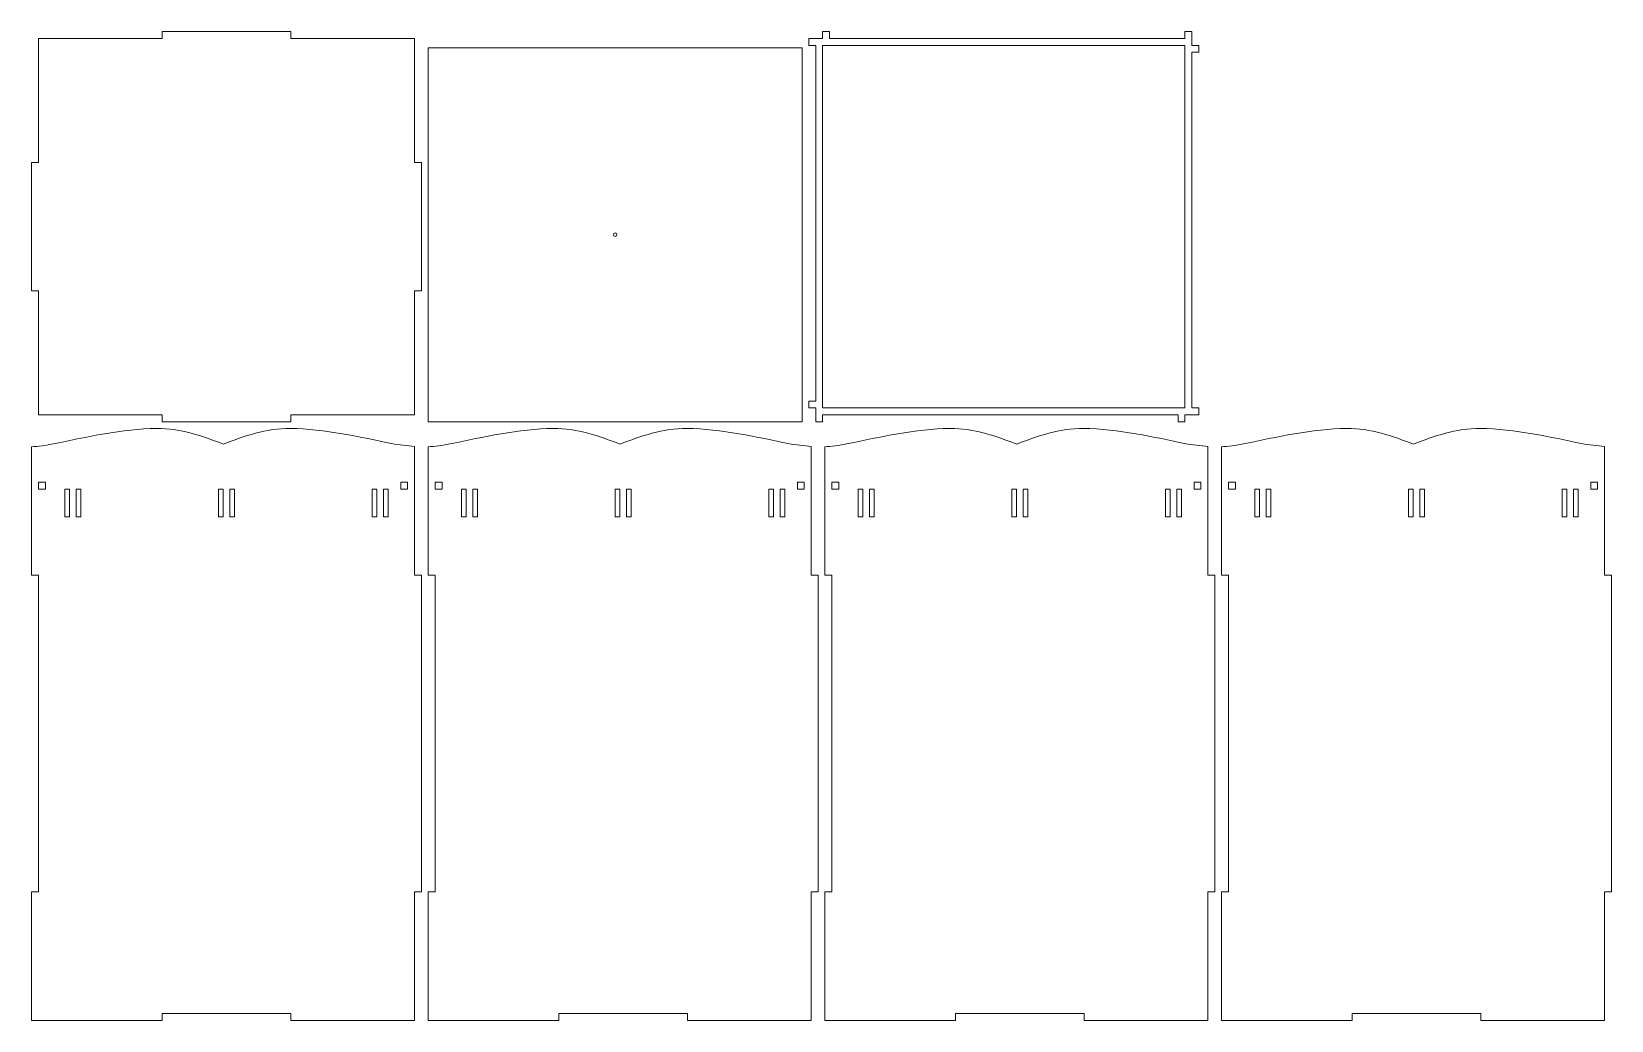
# Model space of a CAD drawing. Header units: millimetres. Extents: x -1461 to 1461, y -779 to 779.
# Drawn here: x -1459 to -770, y -779 to -348 of the extents above; entities that cross this region are included whole.
import ezdxf

# ---------------------------------------------------------------- set-up
doc = ezdxf.new("R2010")
doc.units = ezdxf.units.MM
doc.header["$MEASUREMENT"] = 0
doc.layers.add('Camada 1', color=7, linetype='Continuous')

msp = doc.modelspace()

# ---------------------------------------------------------------- linework, layer by layer
at = {"layer": 'Camada 1', "color": 250, "lineweight": 20}
for points, knots in [([(-1455.928, -515.1562), (-1455.928, -515.1562), (-1401.9281, -515.1562), (-1401.9281, -515.1562), (-1401.9281, -515.1562), (-1401.9281, -515.1562), (-1401.9281, -518.1561), (-1401.9281, -518.1561), (-1401.9281, -518.1561), (-1401.9281, -518.1561), (-1345.9281, -518.1561), (-1345.9281, -518.1561), (-1345.9281, -518.1561), (-1345.9281, -518.1561), (-1345.9281, -515.1562), (-1345.9281, -515.1562), (-1345.9281, -515.1562), (-1345.9281, -515.1562), (-1291.9281, -515.1562), (-1291.9281, -515.1562), (-1291.9281, -515.1562), (-1291.9281, -515.1562), (-1291.9281, -461.1562), (-1291.9281, -461.1562), (-1291.9281, -461.1562), (-1291.9281, -461.1562), (-1288.9282, -461.1562), (-1288.9282, -461.1562), (-1288.9282, -461.1562), (-1288.9282, -461.1562), (-1288.9282, -405.1562), (-1288.9282, -405.1562), (-1288.9282, -405.1562), (-1288.9282, -405.1562), (-1291.9281, -405.1562), (-1291.9281, -405.1562), (-1291.9281, -405.1562), (-1291.9281, -405.1562), (-1291.928, -351.1563), (-1291.928, -351.1563), (-1291.928, -351.1563), (-1291.928, -351.1563), (-1345.9281, -351.1563), (-1345.9281, -351.1563), (-1345.9281, -351.1563), (-1345.9281, -351.1563), (-1345.9281, -348.1563), (-1345.9281, -348.1563), (-1345.9281, -348.1563), (-1345.9281, -348.1563), (-1401.9281, -348.1563), (-1401.9281, -348.1563), (-1401.9281, -348.1563), (-1401.9281, -348.1563), (-1401.9281, -351.1563), (-1401.9281, -351.1563), (-1401.9281, -351.1563), (-1401.9281, -351.1563), (-1452.928, -351.1563), (-1452.928, -351.1563), (-1452.928, -351.1563), (-1452.928, -351.1563), (-1455.928, -351.1563), (-1455.928, -351.1563), (-1455.928, -351.1563), (-1455.928, -351.1563), (-1455.928, -405.1562), (-1455.928, -405.1562), (-1455.928, -405.1562), (-1455.928, -405.1562), (-1458.928, -405.1562), (-1458.928, -405.1562), (-1458.928, -405.1562), (-1458.928, -405.1562), (-1458.928, -461.1562), (-1458.928, -461.1562), (-1458.928, -461.1562), (-1458.928, -461.1562), (-1455.928, -461.1562), (-1455.928, -461.1562), (-1455.928, -461.1562), (-1455.928, -461.1562), (-1455.928, -515.1562), (-1455.928, -515.1562)], [0, 0, 0, 0, 0.04545455, 0.04545455, 0.04545455, 0.04545455, 0.09090909, 0.09090909, 0.09090909, 0.09090909, 0.13636364, 0.13636364, 0.13636364, 0.13636364, 0.18181818, 0.18181818, 0.18181818, 0.18181818, 0.22727273, 0.22727273, 0.22727273, 0.22727273, 0.27272727, 0.27272727, 0.27272727, 0.27272727, 0.31818182, 0.31818182, 0.31818182, 0.31818182, 0.36363636, 0.36363636, 0.36363636, 0.36363636, 0.40909091, 0.40909091, 0.40909091, 0.40909091, 0.45454545, 0.45454545, 0.45454545, 0.45454545, 0.5, 0.5, 0.5, 0.5, 0.54545455, 0.54545455, 0.54545455, 0.54545455, 0.59090909, 0.59090909, 0.59090909, 0.59090909, 0.63636364, 0.63636364, 0.63636364, 0.63636364, 0.68181818, 0.68181818, 0.68181818, 0.68181818, 0.72727273, 0.72727273, 0.72727273, 0.72727273, 0.77272727, 0.77272727, 0.77272727, 0.77272727, 0.81818182, 0.81818182, 0.81818182, 0.81818182, 0.86363636, 0.86363636, 0.86363636, 0.86363636, 0.90909091, 0.90909091, 0.90909091, 0.90909091, 1, 1, 1, 1]), ([(-949.9283, -515.1561), (-949.9283, -515.1561), (-949.9283, -512.1562), (-949.9283, -512.1562), (-949.9283, -512.1562), (-949.9283, -512.1562), (-952.9283, -512.1562), (-952.9283, -512.1562), (-952.9283, -512.1562), (-952.9283, -512.1562), (-952.9283, -357.1561), (-952.9283, -357.1561), (-952.9283, -357.1561), (-952.9283, -357.1561), (-949.9283, -357.1561), (-949.9283, -357.1561), (-949.9283, -357.1561), (-949.9283, -357.1561), (-949.9283, -354.1561), (-949.9283, -354.1561), (-949.9283, -354.1561), (-949.9283, -354.1561), (-952.9283, -354.1561), (-952.9283, -354.1561), (-952.9283, -354.1561), (-952.9283, -354.1561), (-952.9283, -348.1561), (-952.9283, -348.1561), (-952.9283, -348.1561), (-952.9283, -348.1561), (-955.9283, -348.1561), (-955.9283, -348.1561), (-955.9283, -348.1561), (-955.9283, -348.1561), (-955.9283, -351.1561), (-955.9283, -351.1561), (-955.9283, -351.1561), (-955.9283, -351.1561), (-1110.9283, -351.1561), (-1110.9283, -351.1561), (-1110.9283, -351.1561), (-1110.9283, -351.1561), (-1110.9283, -348.1561), (-1110.9283, -348.1561), (-1110.9283, -348.1561), (-1110.9283, -348.1561), (-1113.9283, -348.1561), (-1113.9283, -348.1561), (-1113.9283, -348.1561), (-1113.9283, -348.1561), (-1113.9283, -351.1561), (-1113.9283, -351.1561), (-1113.9283, -351.1561), (-1113.9283, -351.1561), (-1119.9283, -351.1561), (-1119.9283, -351.1561), (-1119.9283, -351.1561), (-1119.9283, -351.1561), (-1119.9283, -354.1561), (-1119.9283, -354.1561), (-1119.9283, -354.1561), (-1119.9283, -354.1561), (-1116.9283, -354.1561), (-1116.9283, -354.1561), (-1116.9283, -354.1561), (-1116.9283, -354.1561), (-1116.9283, -509.1561), (-1116.9283, -509.1561), (-1116.9283, -509.1561), (-1116.9283, -509.1561), (-1119.9283, -509.1561), (-1119.9283, -509.1561), (-1119.9283, -509.1561), (-1119.9283, -509.1561), (-1119.9283, -512.1561), (-1119.9283, -512.1561), (-1119.9283, -512.1561), (-1119.9283, -512.1561), (-1116.9283, -512.1561), (-1116.9283, -512.1561), (-1116.9283, -512.1561), (-1116.9283, -512.1561), (-1116.9283, -518.1561), (-1116.9283, -518.1561), (-1116.9283, -518.1561), (-1116.9283, -518.1561), (-1113.9283, -518.1561), (-1113.9283, -518.1561), (-1113.9283, -518.1561), (-1113.9283, -518.1561), (-1113.9283, -515.1561), (-1113.9283, -515.1561), (-1113.9283, -515.1561), (-1113.9283, -515.1561), (-958.9283, -515.1561), (-958.9283, -515.1561), (-958.9283, -515.1561), (-958.9283, -515.1561), (-958.9283, -518.1561), (-958.9283, -518.1561), (-958.9283, -518.1561), (-958.9283, -518.1561), (-955.9281, -518.1561), (-955.9281, -518.1561), (-955.9281, -518.1561), (-955.9281, -518.1561), (-955.9281, -515.1561), (-955.9281, -515.1561), (-955.9281, -515.1561), (-955.9281, -515.1561), (-949.9283, -515.1561), (-949.9283, -515.1561)], [0, 0, 0, 0, 0.03448276, 0.03448276, 0.03448276, 0.03448276, 0.06896552, 0.06896552, 0.06896552, 0.06896552, 0.10344828, 0.10344828, 0.10344828, 0.10344828, 0.13793103, 0.13793103, 0.13793103, 0.13793103, 0.17241379, 0.17241379, 0.17241379, 0.17241379, 0.20689655, 0.20689655, 0.20689655, 0.20689655, 0.24137931, 0.24137931, 0.24137931, 0.24137931, 0.27586207, 0.27586207, 0.27586207, 0.27586207, 0.31034483, 0.31034483, 0.31034483, 0.31034483, 0.34482759, 0.34482759, 0.34482759, 0.34482759, 0.37931034, 0.37931034, 0.37931034, 0.37931034, 0.4137931, 0.4137931, 0.4137931, 0.4137931, 0.44827586, 0.44827586, 0.44827586, 0.44827586, 0.48275862, 0.48275862, 0.48275862, 0.48275862, 0.51724138, 0.51724138, 0.51724138, 0.51724138, 0.55172414, 0.55172414, 0.55172414, 0.55172414, 0.5862069, 0.5862069, 0.5862069, 0.5862069, 0.62068966, 0.62068966, 0.62068966, 0.62068966, 0.65517241, 0.65517241, 0.65517241, 0.65517241, 0.68965517, 0.68965517, 0.68965517, 0.68965517, 0.72413793, 0.72413793, 0.72413793, 0.72413793, 0.75862069, 0.75862069, 0.75862069, 0.75862069, 0.79310345, 0.79310345, 0.79310345, 0.79310345, 0.82758621, 0.82758621, 0.82758621, 0.82758621, 0.86206897, 0.86206897, 0.86206897, 0.86206897, 0.89655172, 0.89655172, 0.89655172, 0.89655172, 0.93103448, 0.93103448, 0.93103448, 0.93103448, 1, 1, 1, 1]), ([(-1285.9282, -355.1562), (-1285.9282, -355.1562), (-1122.9283, -355.1562), (-1122.9283, -355.1562), (-1122.9283, -355.1562), (-1122.9283, -355.1562), (-1122.9283, -518.1561), (-1122.9283, -518.1561), (-1122.9283, -518.1561), (-1122.9283, -518.1561), (-1285.9282, -518.1561), (-1285.9282, -518.1561), (-1285.9282, -518.1561), (-1285.9282, -518.1561), (-1285.9282, -355.1562), (-1285.9282, -355.1562)], [0, 0, 0, 0, 0.2, 0.2, 0.2, 0.2, 0.4, 0.4, 0.4, 0.4, 0.6, 0.6, 0.6, 0.6, 1, 1, 1, 1]), ([(-955.9283, -512.1561), (-955.9283, -512.1561), (-1113.9283, -512.1561), (-1113.9283, -512.1561), (-1113.9283, -512.1561), (-1113.9283, -512.1561), (-1113.9283, -354.1561), (-1113.9283, -354.1561), (-1113.9283, -354.1561), (-1113.9283, -354.1561), (-955.9283, -354.1561), (-955.9283, -354.1561), (-955.9283, -354.1561), (-955.9283, -354.1561), (-955.9283, -512.1561), (-955.9283, -512.1561)], [0, 0, 0, 0, 0.2, 0.2, 0.2, 0.2, 0.4, 0.4, 0.4, 0.4, 0.6, 0.6, 0.6, 0.6, 1, 1, 1, 1]), ([(-1204.4282, -435.9062), (-1204.014, -435.9062), (-1203.6782, -436.242), (-1203.6782, -436.6562), (-1203.6782, -436.6562), (-1203.6782, -437.0704), (-1204.014, -437.4062), (-1204.4282, -437.4062), (-1204.4282, -437.4062), (-1204.8424, -437.4062), (-1205.1782, -437.0704), (-1205.1782, -436.6562), (-1205.1782, -436.6562), (-1205.1782, -436.242), (-1204.8424, -435.9062), (-1204.4282, -435.9062)], [0, 0, 0, 0, 0.2, 0.2, 0.2, 0.2, 0.4, 0.4, 0.4, 0.4, 0.6, 0.6, 0.6, 0.6, 1, 1, 1, 1]), ([(-1346.1468, -521.0665), (-1356.6208, -520.9625), (-1366.2471, -524.4993), (-1375.264, -527.9185), (-1375.264, -527.9185), (-1384.281, -524.4993), (-1393.9073, -520.9625), (-1404.3813, -521.0665), (-1404.3813, -521.0665), (-1419.1825, -521.2134), (-1435.6296, -525.0188), (-1448.6269, -527.6801), (-1448.6269, -527.6801), (-1452.8714, -528.5491), (-1456.2533, -528.9817), (-1458.928, -529.057), (-1458.928, -529.057), (-1458.928, -529.057), (-1458.928, -585.057), (-1458.928, -585.057), (-1458.928, -585.057), (-1458.928, -585.057), (-1455.928, -585.057), (-1455.928, -585.057), (-1455.928, -585.057), (-1455.928, -585.057), (-1455.928, -723.057), (-1455.928, -723.057), (-1455.928, -723.057), (-1455.928, -723.057), (-1458.928, -723.057), (-1458.928, -723.057), (-1458.928, -723.057), (-1458.928, -723.057), (-1458.928, -779.057), (-1458.928, -779.057), (-1458.928, -779.057), (-1458.928, -779.057), (-1401.9281, -779.057), (-1401.9281, -779.057), (-1401.9281, -779.057), (-1401.9281, -779.057), (-1401.9281, -776.057), (-1401.9281, -776.057), (-1401.9281, -776.057), (-1401.9281, -776.057), (-1345.9281, -776.057), (-1345.9281, -776.057), (-1345.9281, -776.057), (-1345.9281, -776.057), (-1345.9281, -779.057), (-1345.9281, -779.057), (-1345.9281, -779.057), (-1345.9281, -779.057), (-1291.928, -779.057), (-1291.928, -779.057), (-1291.928, -779.057), (-1291.928, -779.057), (-1291.928, -723.057), (-1291.928, -723.057), (-1291.928, -723.057), (-1291.928, -723.057), (-1288.928, -723.057), (-1288.928, -723.057), (-1288.928, -723.057), (-1288.928, -723.057), (-1288.928, -585.057), (-1288.928, -585.057), (-1288.928, -585.057), (-1288.928, -585.057), (-1291.928, -585.057), (-1291.928, -585.057), (-1291.928, -585.057), (-1291.928, -585.057), (-1291.928, -529.057), (-1291.928, -529.057), (-1291.928, -529.057), (-1291.928, -529.057), (-1291.928, -528.9031), (-1291.928, -528.9031), (-1291.928, -528.9031), (-1294.9151, -528.6988), (-1298.8698, -528.3008), (-1301.9012, -527.6801), (-1301.9012, -527.6801), (-1314.8985, -525.019), (-1331.3456, -521.2134), (-1346.1468, -521.0665)], [0, 0, 0, 0, 0.04347826, 0.04347826, 0.04347826, 0.04347826, 0.08695652, 0.08695652, 0.08695652, 0.08695652, 0.13043478, 0.13043478, 0.13043478, 0.13043478, 0.17391304, 0.17391304, 0.17391304, 0.17391304, 0.2173913, 0.2173913, 0.2173913, 0.2173913, 0.26086957, 0.26086957, 0.26086957, 0.26086957, 0.30434783, 0.30434783, 0.30434783, 0.30434783, 0.34782609, 0.34782609, 0.34782609, 0.34782609, 0.39130435, 0.39130435, 0.39130435, 0.39130435, 0.43478261, 0.43478261, 0.43478261, 0.43478261, 0.47826087, 0.47826087, 0.47826087, 0.47826087, 0.52173913, 0.52173913, 0.52173913, 0.52173913, 0.56521739, 0.56521739, 0.56521739, 0.56521739, 0.60869565, 0.60869565, 0.60869565, 0.60869565, 0.65217391, 0.65217391, 0.65217391, 0.65217391, 0.69565217, 0.69565217, 0.69565217, 0.69565217, 0.73913043, 0.73913043, 0.73913043, 0.73913043, 0.7826087, 0.7826087, 0.7826087, 0.7826087, 0.82608696, 0.82608696, 0.82608696, 0.82608696, 0.86956522, 0.86956522, 0.86956522, 0.86956522, 0.91304348, 0.91304348, 0.91304348, 0.91304348, 1, 1, 1, 1]), ([(-1173.1468, -521.0665), (-1183.6208, -520.9625), (-1193.2471, -524.4993), (-1202.264, -527.9185), (-1202.264, -527.9185), (-1211.281, -524.4993), (-1220.9073, -520.9625), (-1231.3813, -521.0665), (-1231.3813, -521.0665), (-1246.1825, -521.2134), (-1262.6296, -525.0188), (-1275.6269, -527.6801), (-1275.6269, -527.6801), (-1279.8714, -528.5491), (-1283.2533, -528.9817), (-1285.928, -529.057), (-1285.928, -529.057), (-1285.928, -529.057), (-1285.928, -585.057), (-1285.928, -585.057), (-1285.928, -585.057), (-1285.928, -585.057), (-1282.928, -585.057), (-1282.928, -585.057), (-1282.928, -585.057), (-1282.928, -585.057), (-1282.928, -723.057), (-1282.928, -723.057), (-1282.928, -723.057), (-1282.928, -723.057), (-1285.928, -723.057), (-1285.928, -723.057), (-1285.928, -723.057), (-1285.928, -723.057), (-1285.928, -779.057), (-1285.928, -779.057), (-1285.928, -779.057), (-1285.928, -779.057), (-1228.9281, -779.057), (-1228.9281, -779.057), (-1228.9281, -779.057), (-1228.9281, -779.057), (-1228.9281, -776.057), (-1228.9281, -776.057), (-1228.9281, -776.057), (-1228.9281, -776.057), (-1172.9281, -776.057), (-1172.9281, -776.057), (-1172.9281, -776.057), (-1172.9281, -776.057), (-1172.9281, -779.057), (-1172.9281, -779.057), (-1172.9281, -779.057), (-1172.9281, -779.057), (-1118.928, -779.057), (-1118.928, -779.057), (-1118.928, -779.057), (-1118.928, -779.057), (-1118.928, -723.057), (-1118.928, -723.057), (-1118.928, -723.057), (-1118.928, -723.057), (-1115.928, -723.057), (-1115.928, -723.057), (-1115.928, -723.057), (-1115.928, -723.057), (-1115.928, -585.057), (-1115.928, -585.057), (-1115.928, -585.057), (-1115.928, -585.057), (-1118.928, -585.057), (-1118.928, -585.057), (-1118.928, -585.057), (-1118.928, -585.057), (-1118.928, -529.057), (-1118.928, -529.057), (-1118.928, -529.057), (-1118.928, -529.057), (-1118.928, -528.9031), (-1118.928, -528.9031), (-1118.928, -528.9031), (-1121.9151, -528.6988), (-1125.8698, -528.3008), (-1128.9012, -527.6801), (-1128.9012, -527.6801), (-1141.8985, -525.019), (-1158.3456, -521.2134), (-1173.1468, -521.0665)], [0, 0, 0, 0, 0.04347826, 0.04347826, 0.04347826, 0.04347826, 0.08695652, 0.08695652, 0.08695652, 0.08695652, 0.13043478, 0.13043478, 0.13043478, 0.13043478, 0.17391304, 0.17391304, 0.17391304, 0.17391304, 0.2173913, 0.2173913, 0.2173913, 0.2173913, 0.26086957, 0.26086957, 0.26086957, 0.26086957, 0.30434783, 0.30434783, 0.30434783, 0.30434783, 0.34782609, 0.34782609, 0.34782609, 0.34782609, 0.39130435, 0.39130435, 0.39130435, 0.39130435, 0.43478261, 0.43478261, 0.43478261, 0.43478261, 0.47826087, 0.47826087, 0.47826087, 0.47826087, 0.52173913, 0.52173913, 0.52173913, 0.52173913, 0.56521739, 0.56521739, 0.56521739, 0.56521739, 0.60869565, 0.60869565, 0.60869565, 0.60869565, 0.65217391, 0.65217391, 0.65217391, 0.65217391, 0.69565217, 0.69565217, 0.69565217, 0.69565217, 0.73913043, 0.73913043, 0.73913043, 0.73913043, 0.7826087, 0.7826087, 0.7826087, 0.7826087, 0.82608696, 0.82608696, 0.82608696, 0.82608696, 0.86956522, 0.86956522, 0.86956522, 0.86956522, 0.91304348, 0.91304348, 0.91304348, 0.91304348, 1, 1, 1, 1]), ([(-1000.1468, -521.0665), (-1010.6208, -520.9625), (-1020.2471, -524.4993), (-1029.264, -527.9185), (-1029.264, -527.9185), (-1038.281, -524.4993), (-1047.9073, -520.9625), (-1058.3813, -521.0665), (-1058.3813, -521.0665), (-1073.1825, -521.2134), (-1089.6296, -525.0188), (-1102.6269, -527.6801), (-1102.6269, -527.6801), (-1106.8714, -528.5491), (-1110.2533, -528.9817), (-1112.928, -529.057), (-1112.928, -529.057), (-1112.928, -529.057), (-1112.928, -585.057), (-1112.928, -585.057), (-1112.928, -585.057), (-1112.928, -585.057), (-1109.928, -585.057), (-1109.928, -585.057), (-1109.928, -585.057), (-1109.928, -585.057), (-1109.928, -723.057), (-1109.928, -723.057), (-1109.928, -723.057), (-1109.928, -723.057), (-1112.928, -723.057), (-1112.928, -723.057), (-1112.928, -723.057), (-1112.928, -723.057), (-1112.928, -779.057), (-1112.928, -779.057), (-1112.928, -779.057), (-1112.928, -779.057), (-1055.9281, -779.057), (-1055.9281, -779.057), (-1055.9281, -779.057), (-1055.9281, -779.057), (-1055.9281, -776.057), (-1055.9281, -776.057), (-1055.9281, -776.057), (-1055.9281, -776.057), (-999.9281, -776.057), (-999.9281, -776.057), (-999.9281, -776.057), (-999.9281, -776.057), (-999.9281, -779.057), (-999.9281, -779.057), (-999.9281, -779.057), (-999.9281, -779.057), (-945.928, -779.057), (-945.928, -779.057), (-945.928, -779.057), (-945.928, -779.057), (-945.928, -723.057), (-945.928, -723.057), (-945.928, -723.057), (-945.928, -723.057), (-942.928, -723.057), (-942.928, -723.057), (-942.928, -723.057), (-942.928, -723.057), (-942.928, -585.057), (-942.928, -585.057), (-942.928, -585.057), (-942.928, -585.057), (-945.928, -585.057), (-945.928, -585.057), (-945.928, -585.057), (-945.928, -585.057), (-945.928, -529.057), (-945.928, -529.057), (-945.928, -529.057), (-945.928, -529.057), (-945.928, -528.9031), (-945.928, -528.9031), (-945.928, -528.9031), (-948.9151, -528.6988), (-952.8698, -528.3008), (-955.9012, -527.6801), (-955.9012, -527.6801), (-968.8985, -525.019), (-985.3456, -521.2134), (-1000.1468, -521.0665)], [0, 0, 0, 0, 0.04347826, 0.04347826, 0.04347826, 0.04347826, 0.08695652, 0.08695652, 0.08695652, 0.08695652, 0.13043478, 0.13043478, 0.13043478, 0.13043478, 0.17391304, 0.17391304, 0.17391304, 0.17391304, 0.2173913, 0.2173913, 0.2173913, 0.2173913, 0.26086957, 0.26086957, 0.26086957, 0.26086957, 0.30434783, 0.30434783, 0.30434783, 0.30434783, 0.34782609, 0.34782609, 0.34782609, 0.34782609, 0.39130435, 0.39130435, 0.39130435, 0.39130435, 0.43478261, 0.43478261, 0.43478261, 0.43478261, 0.47826087, 0.47826087, 0.47826087, 0.47826087, 0.52173913, 0.52173913, 0.52173913, 0.52173913, 0.56521739, 0.56521739, 0.56521739, 0.56521739, 0.60869565, 0.60869565, 0.60869565, 0.60869565, 0.65217391, 0.65217391, 0.65217391, 0.65217391, 0.69565217, 0.69565217, 0.69565217, 0.69565217, 0.73913043, 0.73913043, 0.73913043, 0.73913043, 0.7826087, 0.7826087, 0.7826087, 0.7826087, 0.82608696, 0.82608696, 0.82608696, 0.82608696, 0.86956522, 0.86956522, 0.86956522, 0.86956522, 0.91304348, 0.91304348, 0.91304348, 0.91304348, 1, 1, 1, 1]), ([(-827.1468, -521.0665), (-837.6208, -520.9625), (-847.2471, -524.4993), (-856.264, -527.9185), (-856.264, -527.9185), (-865.281, -524.4993), (-874.9073, -520.9625), (-885.3813, -521.0665), (-885.3813, -521.0665), (-900.1825, -521.2134), (-916.6296, -525.0188), (-929.6269, -527.6801), (-929.6269, -527.6801), (-933.8714, -528.5491), (-937.2533, -528.9817), (-939.928, -529.057), (-939.928, -529.057), (-939.928, -529.057), (-939.928, -585.057), (-939.928, -585.057), (-939.928, -585.057), (-939.928, -585.057), (-936.928, -585.057), (-936.928, -585.057), (-936.928, -585.057), (-936.928, -585.057), (-936.928, -723.057), (-936.928, -723.057), (-936.928, -723.057), (-936.928, -723.057), (-939.928, -723.057), (-939.928, -723.057), (-939.928, -723.057), (-939.928, -723.057), (-939.928, -779.057), (-939.928, -779.057), (-939.928, -779.057), (-939.928, -779.057), (-882.9281, -779.057), (-882.9281, -779.057), (-882.9281, -779.057), (-882.9281, -779.057), (-882.9281, -776.057), (-882.9281, -776.057), (-882.9281, -776.057), (-882.9281, -776.057), (-826.9281, -776.057), (-826.9281, -776.057), (-826.9281, -776.057), (-826.9281, -776.057), (-826.9281, -779.057), (-826.9281, -779.057), (-826.9281, -779.057), (-826.9281, -779.057), (-772.928, -779.057), (-772.928, -779.057), (-772.928, -779.057), (-772.928, -779.057), (-772.928, -723.057), (-772.928, -723.057), (-772.928, -723.057), (-772.928, -723.057), (-769.928, -723.057), (-769.928, -723.057), (-769.928, -723.057), (-769.928, -723.057), (-769.928, -585.057), (-769.928, -585.057), (-769.928, -585.057), (-769.928, -585.057), (-772.928, -585.057), (-772.928, -585.057), (-772.928, -585.057), (-772.928, -585.057), (-772.928, -529.057), (-772.928, -529.057), (-772.928, -529.057), (-772.928, -529.057), (-772.928, -528.9031), (-772.928, -528.9031), (-772.928, -528.9031), (-775.9151, -528.6988), (-779.8698, -528.3008), (-782.9012, -527.6801), (-782.9012, -527.6801), (-795.8985, -525.019), (-812.3456, -521.2134), (-827.1468, -521.0665)], [0, 0, 0, 0, 0.04347826, 0.04347826, 0.04347826, 0.04347826, 0.08695652, 0.08695652, 0.08695652, 0.08695652, 0.13043478, 0.13043478, 0.13043478, 0.13043478, 0.17391304, 0.17391304, 0.17391304, 0.17391304, 0.2173913, 0.2173913, 0.2173913, 0.2173913, 0.26086957, 0.26086957, 0.26086957, 0.26086957, 0.30434783, 0.30434783, 0.30434783, 0.30434783, 0.34782609, 0.34782609, 0.34782609, 0.34782609, 0.39130435, 0.39130435, 0.39130435, 0.39130435, 0.43478261, 0.43478261, 0.43478261, 0.43478261, 0.47826087, 0.47826087, 0.47826087, 0.47826087, 0.52173913, 0.52173913, 0.52173913, 0.52173913, 0.56521739, 0.56521739, 0.56521739, 0.56521739, 0.60869565, 0.60869565, 0.60869565, 0.60869565, 0.65217391, 0.65217391, 0.65217391, 0.65217391, 0.69565217, 0.69565217, 0.69565217, 0.69565217, 0.73913043, 0.73913043, 0.73913043, 0.73913043, 0.7826087, 0.7826087, 0.7826087, 0.7826087, 0.82608696, 0.82608696, 0.82608696, 0.82608696, 0.86956522, 0.86956522, 0.86956522, 0.86956522, 0.91304348, 0.91304348, 0.91304348, 0.91304348, 1, 1, 1, 1]), ([(-1452.928, -544.5541), (-1452.928, -544.5541), (-1452.928, -547.5541), (-1452.928, -547.5541), (-1452.928, -547.5541), (-1452.928, -547.5541), (-1455.928, -547.5541), (-1455.928, -547.5541), (-1455.928, -547.5541), (-1455.928, -547.5541), (-1455.928, -544.5541), (-1455.928, -544.5541), (-1455.928, -544.5541), (-1455.928, -544.5541), (-1452.928, -544.5541), (-1452.928, -544.5541)], [0, 0, 0, 0, 0.2, 0.2, 0.2, 0.2, 0.4, 0.4, 0.4, 0.4, 0.6, 0.6, 0.6, 0.6, 1, 1, 1, 1]), ([(-1444.4404, -547.5541), (-1444.4404, -547.5541), (-1442.4404, -547.5541), (-1442.4404, -547.5541), (-1442.4404, -547.5541), (-1442.4404, -547.5541), (-1442.4404, -559.5541), (-1442.4404, -559.5541), (-1442.4404, -559.5541), (-1442.4404, -559.5541), (-1444.4404, -559.5541), (-1444.4404, -559.5541), (-1444.4404, -559.5541), (-1444.4404, -559.5541), (-1444.4404, -547.5541), (-1444.4404, -547.5541)], [0, 0, 0, 0, 0.2, 0.2, 0.2, 0.2, 0.4, 0.4, 0.4, 0.4, 0.6, 0.6, 0.6, 0.6, 1, 1, 1, 1]), ([(-1439.4404, -547.5541), (-1439.4404, -547.5541), (-1437.4404, -547.5541), (-1437.4404, -547.5541), (-1437.4404, -547.5541), (-1437.4404, -547.5541), (-1437.4404, -559.5541), (-1437.4404, -559.5541), (-1437.4404, -559.5541), (-1437.4404, -559.5541), (-1439.4404, -559.5541), (-1439.4404, -559.5541), (-1439.4404, -559.5541), (-1439.4404, -559.5541), (-1439.4404, -547.5541), (-1439.4404, -547.5541)], [0, 0, 0, 0, 0.2, 0.2, 0.2, 0.2, 0.4, 0.4, 0.4, 0.4, 0.6, 0.6, 0.6, 0.6, 1, 1, 1, 1]), ([(-1377.428, -547.5541), (-1377.428, -547.5541), (-1375.428, -547.5541), (-1375.428, -547.5541), (-1375.428, -547.5541), (-1375.428, -547.5541), (-1375.428, -559.5541), (-1375.428, -559.5541), (-1375.428, -559.5541), (-1375.428, -559.5541), (-1377.428, -559.5541), (-1377.428, -559.5541), (-1377.428, -559.5541), (-1377.428, -559.5541), (-1377.428, -547.5541), (-1377.428, -547.5541)], [0, 0, 0, 0, 0.2, 0.2, 0.2, 0.2, 0.4, 0.4, 0.4, 0.4, 0.6, 0.6, 0.6, 0.6, 1, 1, 1, 1]), ([(-1372.428, -547.5541), (-1372.428, -547.5541), (-1370.428, -547.5541), (-1370.428, -547.5541), (-1370.428, -547.5541), (-1370.428, -547.5541), (-1370.428, -559.5541), (-1370.428, -559.5541), (-1370.428, -559.5541), (-1370.428, -559.5541), (-1372.428, -559.5541), (-1372.428, -559.5541), (-1372.428, -559.5541), (-1372.428, -559.5541), (-1372.428, -547.5541), (-1372.428, -547.5541)], [0, 0, 0, 0, 0.2, 0.2, 0.2, 0.2, 0.4, 0.4, 0.4, 0.4, 0.6, 0.6, 0.6, 0.6, 1, 1, 1, 1]), ([(-1310.4156, -547.5541), (-1310.4156, -547.5541), (-1308.4156, -547.5541), (-1308.4156, -547.5541), (-1308.4156, -547.5541), (-1308.4156, -547.5541), (-1308.4156, -559.5541), (-1308.4156, -559.5541), (-1308.4156, -559.5541), (-1308.4156, -559.5541), (-1310.4156, -559.5541), (-1310.4156, -559.5541), (-1310.4156, -559.5541), (-1310.4156, -559.5541), (-1310.4156, -547.5541), (-1310.4156, -547.5541)], [0, 0, 0, 0, 0.2, 0.2, 0.2, 0.2, 0.4, 0.4, 0.4, 0.4, 0.6, 0.6, 0.6, 0.6, 1, 1, 1, 1]), ([(-1305.4156, -547.5541), (-1305.4156, -547.5541), (-1303.4156, -547.5541), (-1303.4156, -547.5541), (-1303.4156, -547.5541), (-1303.4156, -547.5541), (-1303.4156, -559.5541), (-1303.4156, -559.5541), (-1303.4156, -559.5541), (-1303.4156, -559.5541), (-1305.4156, -559.5541), (-1305.4156, -559.5541), (-1305.4156, -559.5541), (-1305.4156, -559.5541), (-1305.4156, -547.5541), (-1305.4156, -547.5541)], [0, 0, 0, 0, 0.2, 0.2, 0.2, 0.2, 0.4, 0.4, 0.4, 0.4, 0.6, 0.6, 0.6, 0.6, 1, 1, 1, 1]), ([(-1294.928, -547.5541), (-1294.928, -547.5541), (-1297.928, -547.5541), (-1297.928, -547.5541), (-1297.928, -547.5541), (-1297.928, -547.5541), (-1297.928, -544.5541), (-1297.928, -544.5541), (-1297.928, -544.5541), (-1297.928, -544.5541), (-1294.928, -544.5541), (-1294.928, -544.5541), (-1294.928, -544.5541), (-1294.928, -544.5541), (-1294.928, -547.5541), (-1294.928, -547.5541)], [0, 0, 0, 0, 0.2, 0.2, 0.2, 0.2, 0.4, 0.4, 0.4, 0.4, 0.6, 0.6, 0.6, 0.6, 1, 1, 1, 1]), ([(-1279.928, -544.5541), (-1279.928, -544.5541), (-1279.928, -547.5541), (-1279.928, -547.5541), (-1279.928, -547.5541), (-1279.928, -547.5541), (-1282.928, -547.5541), (-1282.928, -547.5541), (-1282.928, -547.5541), (-1282.928, -547.5541), (-1282.928, -544.5541), (-1282.928, -544.5541), (-1282.928, -544.5541), (-1282.928, -544.5541), (-1279.928, -544.5541), (-1279.928, -544.5541)], [0, 0, 0, 0, 0.2, 0.2, 0.2, 0.2, 0.4, 0.4, 0.4, 0.4, 0.6, 0.6, 0.6, 0.6, 1, 1, 1, 1]), ([(-1271.4404, -547.5541), (-1271.4404, -547.5541), (-1269.4404, -547.5541), (-1269.4404, -547.5541), (-1269.4404, -547.5541), (-1269.4404, -547.5541), (-1269.4404, -559.5541), (-1269.4404, -559.5541), (-1269.4404, -559.5541), (-1269.4404, -559.5541), (-1271.4404, -559.5541), (-1271.4404, -559.5541), (-1271.4404, -559.5541), (-1271.4404, -559.5541), (-1271.4404, -547.5541), (-1271.4404, -547.5541)], [0, 0, 0, 0, 0.2, 0.2, 0.2, 0.2, 0.4, 0.4, 0.4, 0.4, 0.6, 0.6, 0.6, 0.6, 1, 1, 1, 1]), ([(-1266.4404, -547.5541), (-1266.4404, -547.5541), (-1264.4404, -547.5541), (-1264.4404, -547.5541), (-1264.4404, -547.5541), (-1264.4404, -547.5541), (-1264.4404, -559.5541), (-1264.4404, -559.5541), (-1264.4404, -559.5541), (-1264.4404, -559.5541), (-1266.4404, -559.5541), (-1266.4404, -559.5541), (-1266.4404, -559.5541), (-1266.4404, -559.5541), (-1266.4404, -547.5541), (-1266.4404, -547.5541)], [0, 0, 0, 0, 0.2, 0.2, 0.2, 0.2, 0.4, 0.4, 0.4, 0.4, 0.6, 0.6, 0.6, 0.6, 1, 1, 1, 1]), ([(-1204.428, -547.5541), (-1204.428, -547.5541), (-1202.428, -547.5541), (-1202.428, -547.5541), (-1202.428, -547.5541), (-1202.428, -547.5541), (-1202.428, -559.5541), (-1202.428, -559.5541), (-1202.428, -559.5541), (-1202.428, -559.5541), (-1204.428, -559.5541), (-1204.428, -559.5541), (-1204.428, -559.5541), (-1204.428, -559.5541), (-1204.428, -547.5541), (-1204.428, -547.5541)], [0, 0, 0, 0, 0.2, 0.2, 0.2, 0.2, 0.4, 0.4, 0.4, 0.4, 0.6, 0.6, 0.6, 0.6, 1, 1, 1, 1]), ([(-1199.428, -547.5541), (-1199.428, -547.5541), (-1197.428, -547.5541), (-1197.428, -547.5541), (-1197.428, -547.5541), (-1197.428, -547.5541), (-1197.428, -559.5541), (-1197.428, -559.5541), (-1197.428, -559.5541), (-1197.428, -559.5541), (-1199.428, -559.5541), (-1199.428, -559.5541), (-1199.428, -559.5541), (-1199.428, -559.5541), (-1199.428, -547.5541), (-1199.428, -547.5541)], [0, 0, 0, 0, 0.2, 0.2, 0.2, 0.2, 0.4, 0.4, 0.4, 0.4, 0.6, 0.6, 0.6, 0.6, 1, 1, 1, 1]), ([(-1137.4156, -547.5541), (-1137.4156, -547.5541), (-1135.4156, -547.5541), (-1135.4156, -547.5541), (-1135.4156, -547.5541), (-1135.4156, -547.5541), (-1135.4156, -559.5541), (-1135.4156, -559.5541), (-1135.4156, -559.5541), (-1135.4156, -559.5541), (-1137.4156, -559.5541), (-1137.4156, -559.5541), (-1137.4156, -559.5541), (-1137.4156, -559.5541), (-1137.4156, -547.5541), (-1137.4156, -547.5541)], [0, 0, 0, 0, 0.2, 0.2, 0.2, 0.2, 0.4, 0.4, 0.4, 0.4, 0.6, 0.6, 0.6, 0.6, 1, 1, 1, 1]), ([(-1132.4156, -547.5541), (-1132.4156, -547.5541), (-1130.4156, -547.5541), (-1130.4156, -547.5541), (-1130.4156, -547.5541), (-1130.4156, -547.5541), (-1130.4156, -559.5541), (-1130.4156, -559.5541), (-1130.4156, -559.5541), (-1130.4156, -559.5541), (-1132.4156, -559.5541), (-1132.4156, -559.5541), (-1132.4156, -559.5541), (-1132.4156, -559.5541), (-1132.4156, -547.5541), (-1132.4156, -547.5541)], [0, 0, 0, 0, 0.2, 0.2, 0.2, 0.2, 0.4, 0.4, 0.4, 0.4, 0.6, 0.6, 0.6, 0.6, 1, 1, 1, 1]), ([(-1121.928, -547.5541), (-1121.928, -547.5541), (-1124.928, -547.5541), (-1124.928, -547.5541), (-1124.928, -547.5541), (-1124.928, -547.5541), (-1124.928, -544.5541), (-1124.928, -544.5541), (-1124.928, -544.5541), (-1124.928, -544.5541), (-1121.928, -544.5541), (-1121.928, -544.5541), (-1121.928, -544.5541), (-1121.928, -544.5541), (-1121.928, -547.5541), (-1121.928, -547.5541)], [0, 0, 0, 0, 0.2, 0.2, 0.2, 0.2, 0.4, 0.4, 0.4, 0.4, 0.6, 0.6, 0.6, 0.6, 1, 1, 1, 1]), ([(-1106.928, -544.5541), (-1106.928, -544.5541), (-1106.928, -547.5541), (-1106.928, -547.5541), (-1106.928, -547.5541), (-1106.928, -547.5541), (-1109.928, -547.5541), (-1109.928, -547.5541), (-1109.928, -547.5541), (-1109.928, -547.5541), (-1109.928, -544.5541), (-1109.928, -544.5541), (-1109.928, -544.5541), (-1109.928, -544.5541), (-1106.928, -544.5541), (-1106.928, -544.5541)], [0, 0, 0, 0, 0.2, 0.2, 0.2, 0.2, 0.4, 0.4, 0.4, 0.4, 0.6, 0.6, 0.6, 0.6, 1, 1, 1, 1]), ([(-1098.4404, -547.5541), (-1098.4404, -547.5541), (-1096.4404, -547.5541), (-1096.4404, -547.5541), (-1096.4404, -547.5541), (-1096.4404, -547.5541), (-1096.4404, -559.5541), (-1096.4404, -559.5541), (-1096.4404, -559.5541), (-1096.4404, -559.5541), (-1098.4404, -559.5541), (-1098.4404, -559.5541), (-1098.4404, -559.5541), (-1098.4404, -559.5541), (-1098.4404, -547.5541), (-1098.4404, -547.5541)], [0, 0, 0, 0, 0.2, 0.2, 0.2, 0.2, 0.4, 0.4, 0.4, 0.4, 0.6, 0.6, 0.6, 0.6, 1, 1, 1, 1]), ([(-1093.4404, -547.5541), (-1093.4404, -547.5541), (-1091.4404, -547.5541), (-1091.4404, -547.5541), (-1091.4404, -547.5541), (-1091.4404, -547.5541), (-1091.4404, -559.5541), (-1091.4404, -559.5541), (-1091.4404, -559.5541), (-1091.4404, -559.5541), (-1093.4404, -559.5541), (-1093.4404, -559.5541), (-1093.4404, -559.5541), (-1093.4404, -559.5541), (-1093.4404, -547.5541), (-1093.4404, -547.5541)], [0, 0, 0, 0, 0.2, 0.2, 0.2, 0.2, 0.4, 0.4, 0.4, 0.4, 0.6, 0.6, 0.6, 0.6, 1, 1, 1, 1]), ([(-1031.428, -547.5541), (-1031.428, -547.5541), (-1029.428, -547.5541), (-1029.428, -547.5541), (-1029.428, -547.5541), (-1029.428, -547.5541), (-1029.428, -559.5541), (-1029.428, -559.5541), (-1029.428, -559.5541), (-1029.428, -559.5541), (-1031.428, -559.5541), (-1031.428, -559.5541), (-1031.428, -559.5541), (-1031.428, -559.5541), (-1031.428, -547.5541), (-1031.428, -547.5541)], [0, 0, 0, 0, 0.2, 0.2, 0.2, 0.2, 0.4, 0.4, 0.4, 0.4, 0.6, 0.6, 0.6, 0.6, 1, 1, 1, 1]), ([(-1026.428, -547.5541), (-1026.428, -547.5541), (-1024.428, -547.5541), (-1024.428, -547.5541), (-1024.428, -547.5541), (-1024.428, -547.5541), (-1024.428, -559.5541), (-1024.428, -559.5541), (-1024.428, -559.5541), (-1024.428, -559.5541), (-1026.428, -559.5541), (-1026.428, -559.5541), (-1026.428, -559.5541), (-1026.428, -559.5541), (-1026.428, -547.5541), (-1026.428, -547.5541)], [0, 0, 0, 0, 0.2, 0.2, 0.2, 0.2, 0.4, 0.4, 0.4, 0.4, 0.6, 0.6, 0.6, 0.6, 1, 1, 1, 1]), ([(-964.4156, -547.5541), (-964.4156, -547.5541), (-962.4156, -547.5541), (-962.4156, -547.5541), (-962.4156, -547.5541), (-962.4156, -547.5541), (-962.4156, -559.5541), (-962.4156, -559.5541), (-962.4156, -559.5541), (-962.4156, -559.5541), (-964.4156, -559.5541), (-964.4156, -559.5541), (-964.4156, -559.5541), (-964.4156, -559.5541), (-964.4156, -547.5541), (-964.4156, -547.5541)], [0, 0, 0, 0, 0.2, 0.2, 0.2, 0.2, 0.4, 0.4, 0.4, 0.4, 0.6, 0.6, 0.6, 0.6, 1, 1, 1, 1]), ([(-959.4156, -547.5541), (-959.4156, -547.5541), (-957.4156, -547.5541), (-957.4156, -547.5541), (-957.4156, -547.5541), (-957.4156, -547.5541), (-957.4156, -559.5541), (-957.4156, -559.5541), (-957.4156, -559.5541), (-957.4156, -559.5541), (-959.4156, -559.5541), (-959.4156, -559.5541), (-959.4156, -559.5541), (-959.4156, -559.5541), (-959.4156, -547.5541), (-959.4156, -547.5541)], [0, 0, 0, 0, 0.2, 0.2, 0.2, 0.2, 0.4, 0.4, 0.4, 0.4, 0.6, 0.6, 0.6, 0.6, 1, 1, 1, 1]), ([(-948.928, -547.5541), (-948.928, -547.5541), (-951.928, -547.5541), (-951.928, -547.5541), (-951.928, -547.5541), (-951.928, -547.5541), (-951.928, -544.5541), (-951.928, -544.5541), (-951.928, -544.5541), (-951.928, -544.5541), (-948.928, -544.5541), (-948.928, -544.5541), (-948.928, -544.5541), (-948.928, -544.5541), (-948.928, -547.5541), (-948.928, -547.5541)], [0, 0, 0, 0, 0.2, 0.2, 0.2, 0.2, 0.4, 0.4, 0.4, 0.4, 0.6, 0.6, 0.6, 0.6, 1, 1, 1, 1]), ([(-933.928, -544.5541), (-933.928, -544.5541), (-933.928, -547.5541), (-933.928, -547.5541), (-933.928, -547.5541), (-933.928, -547.5541), (-936.928, -547.5541), (-936.928, -547.5541), (-936.928, -547.5541), (-936.928, -547.5541), (-936.928, -544.5541), (-936.928, -544.5541), (-936.928, -544.5541), (-936.928, -544.5541), (-933.928, -544.5541), (-933.928, -544.5541)], [0, 0, 0, 0, 0.2, 0.2, 0.2, 0.2, 0.4, 0.4, 0.4, 0.4, 0.6, 0.6, 0.6, 0.6, 1, 1, 1, 1]), ([(-925.4404, -547.5541), (-925.4404, -547.5541), (-923.4404, -547.5541), (-923.4404, -547.5541), (-923.4404, -547.5541), (-923.4404, -547.5541), (-923.4404, -559.5541), (-923.4404, -559.5541), (-923.4404, -559.5541), (-923.4404, -559.5541), (-925.4404, -559.5541), (-925.4404, -559.5541), (-925.4404, -559.5541), (-925.4404, -559.5541), (-925.4404, -547.5541), (-925.4404, -547.5541)], [0, 0, 0, 0, 0.2, 0.2, 0.2, 0.2, 0.4, 0.4, 0.4, 0.4, 0.6, 0.6, 0.6, 0.6, 1, 1, 1, 1]), ([(-920.4404, -547.5541), (-920.4404, -547.5541), (-918.4404, -547.5541), (-918.4404, -547.5541), (-918.4404, -547.5541), (-918.4404, -547.5541), (-918.4404, -559.5541), (-918.4404, -559.5541), (-918.4404, -559.5541), (-918.4404, -559.5541), (-920.4404, -559.5541), (-920.4404, -559.5541), (-920.4404, -559.5541), (-920.4404, -559.5541), (-920.4404, -547.5541), (-920.4404, -547.5541)], [0, 0, 0, 0, 0.2, 0.2, 0.2, 0.2, 0.4, 0.4, 0.4, 0.4, 0.6, 0.6, 0.6, 0.6, 1, 1, 1, 1]), ([(-858.428, -547.5541), (-858.428, -547.5541), (-856.428, -547.5541), (-856.428, -547.5541), (-856.428, -547.5541), (-856.428, -547.5541), (-856.428, -559.5541), (-856.428, -559.5541), (-856.428, -559.5541), (-856.428, -559.5541), (-858.428, -559.5541), (-858.428, -559.5541), (-858.428, -559.5541), (-858.428, -559.5541), (-858.428, -547.5541), (-858.428, -547.5541)], [0, 0, 0, 0, 0.2, 0.2, 0.2, 0.2, 0.4, 0.4, 0.4, 0.4, 0.6, 0.6, 0.6, 0.6, 1, 1, 1, 1]), ([(-853.428, -547.5541), (-853.428, -547.5541), (-851.428, -547.5541), (-851.428, -547.5541), (-851.428, -547.5541), (-851.428, -547.5541), (-851.428, -559.5541), (-851.428, -559.5541), (-851.428, -559.5541), (-851.428, -559.5541), (-853.428, -559.5541), (-853.428, -559.5541), (-853.428, -559.5541), (-853.428, -559.5541), (-853.428, -547.5541), (-853.428, -547.5541)], [0, 0, 0, 0, 0.2, 0.2, 0.2, 0.2, 0.4, 0.4, 0.4, 0.4, 0.6, 0.6, 0.6, 0.6, 1, 1, 1, 1]), ([(-791.4156, -547.5541), (-791.4156, -547.5541), (-789.4156, -547.5541), (-789.4156, -547.5541), (-789.4156, -547.5541), (-789.4156, -547.5541), (-789.4156, -559.5541), (-789.4156, -559.5541), (-789.4156, -559.5541), (-789.4156, -559.5541), (-791.4156, -559.5541), (-791.4156, -559.5541), (-791.4156, -559.5541), (-791.4156, -559.5541), (-791.4156, -547.5541), (-791.4156, -547.5541)], [0, 0, 0, 0, 0.2, 0.2, 0.2, 0.2, 0.4, 0.4, 0.4, 0.4, 0.6, 0.6, 0.6, 0.6, 1, 1, 1, 1]), ([(-786.4156, -547.5541), (-786.4156, -547.5541), (-784.4156, -547.5541), (-784.4156, -547.5541), (-784.4156, -547.5541), (-784.4156, -547.5541), (-784.4156, -559.5541), (-784.4156, -559.5541), (-784.4156, -559.5541), (-784.4156, -559.5541), (-786.4156, -559.5541), (-786.4156, -559.5541), (-786.4156, -559.5541), (-786.4156, -559.5541), (-786.4156, -547.5541), (-786.4156, -547.5541)], [0, 0, 0, 0, 0.2, 0.2, 0.2, 0.2, 0.4, 0.4, 0.4, 0.4, 0.6, 0.6, 0.6, 0.6, 1, 1, 1, 1]), ([(-775.928, -547.5541), (-775.928, -547.5541), (-778.928, -547.5541), (-778.928, -547.5541), (-778.928, -547.5541), (-778.928, -547.5541), (-778.928, -544.5541), (-778.928, -544.5541), (-778.928, -544.5541), (-778.928, -544.5541), (-775.928, -544.5541), (-775.928, -544.5541), (-775.928, -544.5541), (-775.928, -544.5541), (-775.928, -547.5541), (-775.928, -547.5541)], [0, 0, 0, 0, 0.2, 0.2, 0.2, 0.2, 0.4, 0.4, 0.4, 0.4, 0.6, 0.6, 0.6, 0.6, 1, 1, 1, 1])]:
    msp.add_open_spline(points, degree=3, knots=knots, dxfattribs=at)

doc.saveas('drawing.dxf')
